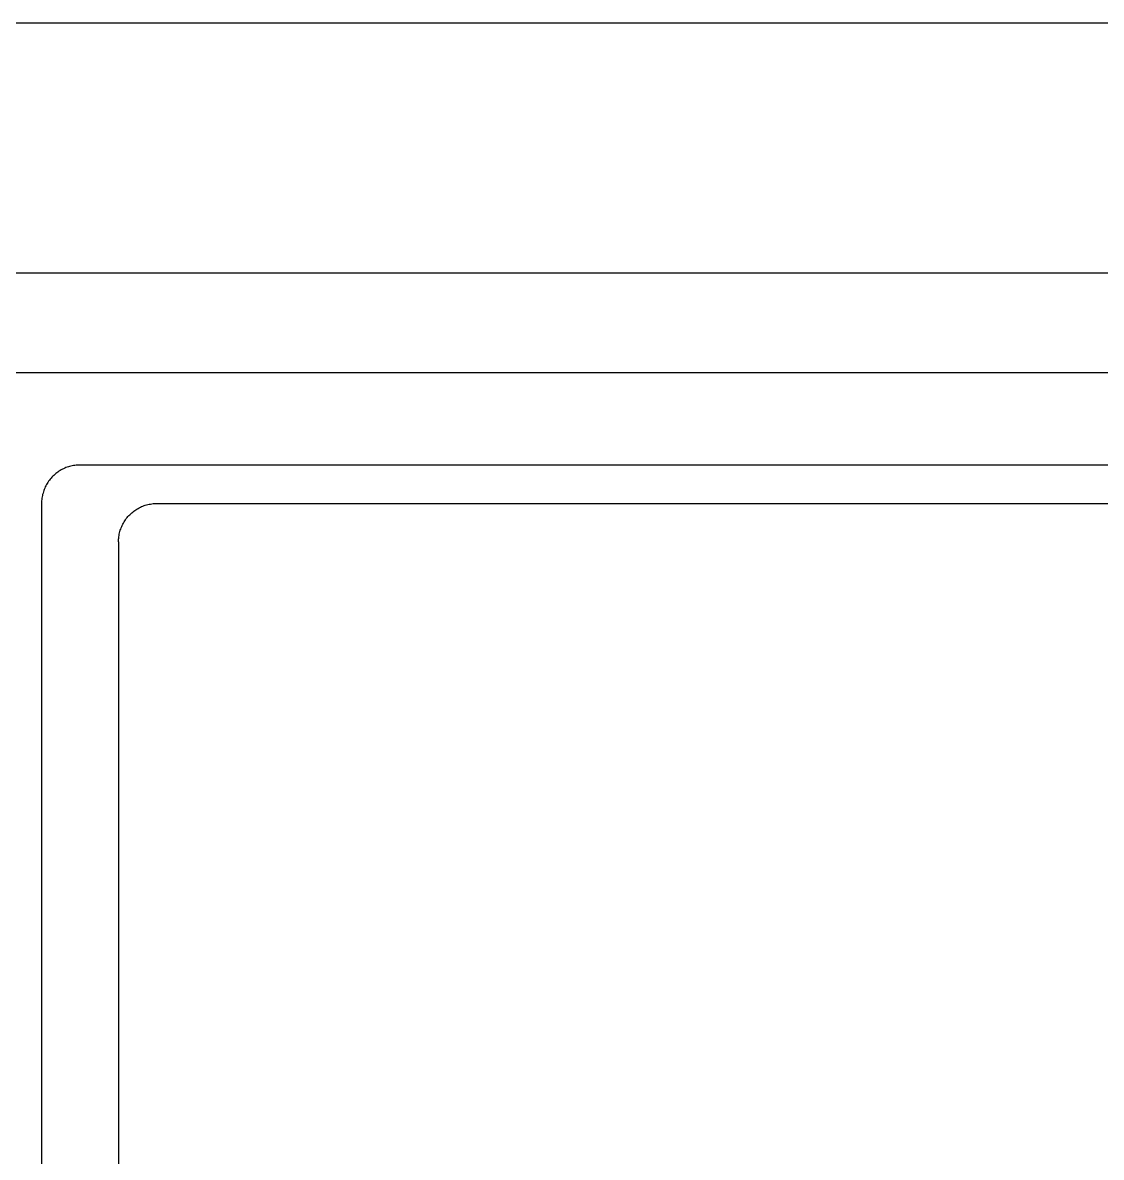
# Model space of a CAD drawing. Header units: millimetres. Extents: x -573 to 3430, y 0 to 3769.
# Drawn here: x 467.4 to 495.45, y 455.47 to 484.97 of the extents above; entities that cross this region are included whole.
import ezdxf

# ---------------------------------------------------------------- set-up
doc = ezdxf.new("R2010")
doc.units = ezdxf.units.MM
doc.layers.add('01 Basic thick', color=7, linetype='Continuous', lineweight=35)

msp = doc.modelspace()

# ---------------------------------------------------------------- linework, layer by layer
at = {"layer": '01 Basic thick', "lineweight": -3}
for p, q in [((169.339, 484.972, -368.054), (527.339, 484.972, -368.054)), ((457.139, 478.472, -368.054), (521.639, 478.472, -368.054)), ((456.139, 475.874, -368.054), (522.639, 475.874, -368.054)), ((468.206, 473.203, -368.054), (468.182, 473.179, -368.054)), ((468.232, 473.226, -368.054), (468.206, 473.203, -368.054)), ((468.258, 473.248, -368.054), (468.232, 473.226, -368.054)), ((468.285, 473.269, -368.054), (468.258, 473.248, -368.054)), ((468.312, 473.289, -368.054), (468.285, 473.269, -368.054)), ((468.34, 473.308, -368.054), (468.312, 473.289, -368.054)), ((468.369, 473.327, -368.054), (468.34, 473.308, -368.054)), ((468.399, 473.344, -368.054), (468.369, 473.327, -368.054)), ((468.429, 473.36, -368.054), (468.399, 473.344, -368.054)), ((468.459, 473.375, -368.054), (468.429, 473.36, -368.054)), ((468.491, 473.39, -368.054), (468.459, 473.375, -368.054)), ((468.522, 473.403, -368.054), (468.491, 473.39, -368.054)), ((468.554, 473.415, -368.054), (468.522, 473.403, -368.054)), ((468.586, 473.425, -368.054), (468.554, 473.415, -368.054)), ((468.619, 473.435, -368.054), (468.586, 473.425, -368.054)), ((468.652, 473.444, -368.054), (468.619, 473.435, -368.054)), ((468.686, 473.451, -368.054), (468.652, 473.444, -368.054)), ((468.719, 473.458, -368.054), (468.686, 473.451, -368.054)), ((468.753, 473.463, -368.054), (468.719, 473.458, -368.054)), ((468.787, 473.467, -368.054), (468.753, 473.463, -368.054)), ((468.821, 473.47, -368.054), (468.787, 473.467, -368.054)), ((468.855, 473.472, -368.054), (468.821, 473.47, -368.054)), ((468.889, 473.472, -368.054), (468.855, 473.472, -368.054)), ((509.889, 473.472, -368.054), (468.889, 473.472, -368.054)), ((467.986, 472.902, -368.054), (467.972, 472.871, -368.054)), ((468.001, 472.932, -368.054), (467.986, 472.902, -368.054)), ((468.017, 472.962, -368.054), (468.001, 472.932, -368.054)), ((468.034, 472.992, -368.054), (468.017, 472.962, -368.054)), ((468.053, 473.021, -368.054), (468.034, 472.992, -368.054)), ((468.072, 473.049, -368.054), (468.053, 473.021, -368.054)), ((468.092, 473.077, -368.054), (468.072, 473.049, -368.054)), ((468.113, 473.103, -368.054), (468.092, 473.077, -368.054)), ((468.135, 473.13, -368.054), (468.113, 473.103, -368.054)), ((468.158, 473.155, -368.054), (468.135, 473.13, -368.054)), ((468.182, 473.179, -368.054), (468.158, 473.155, -368.054)), ((467.898, 472.608, -368.054), (467.894, 472.574, -368.054)), ((467.903, 472.642, -368.054), (467.898, 472.608, -368.054)), ((467.91, 472.676, -368.054), (467.903, 472.642, -368.054)), ((467.917, 472.709, -368.054), (467.91, 472.676, -368.054)), ((467.926, 472.742, -368.054), (467.917, 472.709, -368.054)), ((467.936, 472.775, -368.054), (467.926, 472.742, -368.054)), ((467.947, 472.807, -368.054), (467.936, 472.775, -368.054)), ((467.959, 472.839, -368.054), (467.947, 472.807, -368.054)), ((467.972, 472.871, -368.054), (467.959, 472.839, -368.054)), ((467.89, 472.506, -368.054), (467.889, 472.472, -368.054)), ((467.889, 472.472, -368.054), (467.889, 447.472, -368.054)), ((467.891, 472.54, -368.054), (467.89, 472.506, -368.054)), ((467.894, 472.574, -368.054), (467.891, 472.54, -368.054)), ((470.312, 472.289, -368.054), (470.34, 472.308, -368.054)), ((470.34, 472.308, -368.054), (470.369, 472.327, -368.054)), ((470.369, 472.327, -368.054), (470.399, 472.344, -368.054)), ((470.399, 472.344, -368.054), (470.429, 472.36, -368.054)), ((470.429, 472.36, -368.054), (470.459, 472.375, -368.054)), ((470.459, 472.375, -368.054), (470.491, 472.39, -368.054)), ((470.491, 472.39, -368.054), (470.522, 472.403, -368.054)), ((470.522, 472.403, -368.054), (470.554, 472.415, -368.054)), ((470.554, 472.415, -368.054), (470.586, 472.425, -368.054)), ((470.586, 472.425, -368.054), (470.619, 472.435, -368.054)), ((470.619, 472.435, -368.054), (470.652, 472.444, -368.054)), ((470.652, 472.444, -368.054), (470.686, 472.451, -368.054)), ((470.686, 472.451, -368.054), (470.719, 472.458, -368.054)), ((470.719, 472.458, -368.054), (470.753, 472.463, -368.054)), ((470.753, 472.463, -368.054), (470.787, 472.467, -368.054)), ((470.787, 472.467, -368.054), (470.821, 472.47, -368.054)), ((470.821, 472.47, -368.054), (470.855, 472.472, -368.054)), ((470.855, 472.472, -368.054), (470.889, 472.472, -368.054)), ((470.889, 472.472, -368.054), (507.889, 472.472, -368.054)), ((470.034, 471.992, -368.054), (470.053, 472.021, -368.054)), ((470.053, 472.021, -368.054), (470.072, 472.049, -368.054)), ((470.072, 472.049, -368.054), (470.092, 472.077, -368.054)), ((470.092, 472.077, -368.054), (470.113, 472.103, -368.054)), ((470.113, 472.103, -368.054), (470.135, 472.13, -368.054)), ((470.135, 472.13, -368.054), (470.158, 472.155, -368.054)), ((470.158, 472.155, -368.054), (470.182, 472.179, -368.054)), ((470.182, 472.179, -368.054), (470.206, 472.203, -368.054)), ((470.206, 472.203, -368.054), (470.232, 472.226, -368.054)), ((470.232, 472.226, -368.054), (470.258, 472.248, -368.054)), ((470.258, 472.248, -368.054), (470.285, 472.269, -368.054)), ((470.285, 472.269, -368.054), (470.312, 472.289, -368.054)), ((469.91, 471.676, -368.054), (469.917, 471.709, -368.054)), ((469.917, 471.709, -368.054), (469.926, 471.742, -368.054)), ((469.926, 471.742, -368.054), (469.936, 471.775, -368.054)), ((469.936, 471.775, -368.054), (469.947, 471.807, -368.054)), ((469.947, 471.807, -368.054), (469.959, 471.839, -368.054)), ((469.959, 471.839, -368.054), (469.972, 471.871, -368.054)), ((469.972, 471.871, -368.054), (469.986, 471.902, -368.054)), ((469.986, 471.902, -368.054), (470.001, 471.932, -368.054)), ((470.001, 471.932, -368.054), (470.017, 471.962, -368.054)), ((470.017, 471.962, -368.054), (470.034, 471.992, -368.054)), ((469.889, 471.472, -368.054), (469.89, 471.506, -368.054)), ((469.889, 471.472, -368.054), (469.889, 448.472, -368.054)), ((469.89, 471.506, -368.054), (469.891, 471.54, -368.054)), ((469.891, 471.54, -368.054), (469.894, 471.574, -368.054)), ((469.894, 471.574, -368.054), (469.898, 471.608, -368.054)), ((469.898, 471.608, -368.054), (469.903, 471.642, -368.054)), ((469.903, 471.642, -368.054), (469.91, 471.676, -368.054))]:
    msp.add_line(p, q, dxfattribs=at)

doc.saveas('drawing.dxf')
